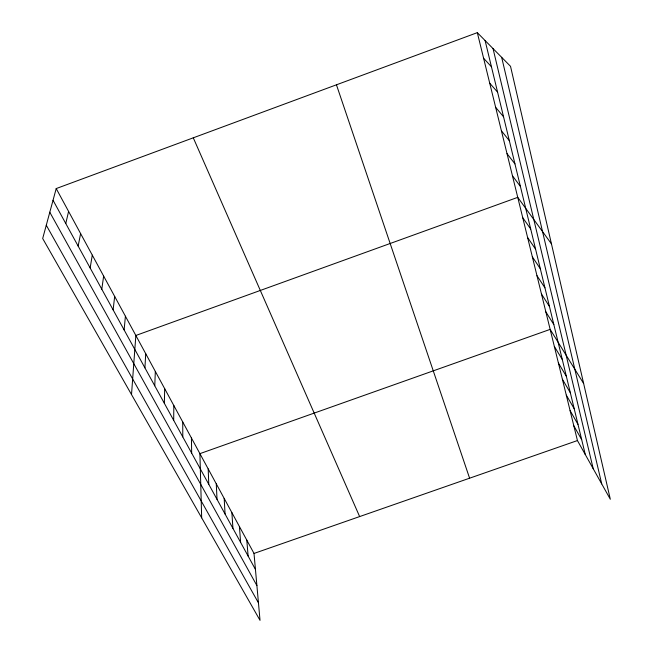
<?xml version="1.0" encoding="UTF-8"?>
<svg xmlns="http://www.w3.org/2000/svg" width="653" height="653" viewBox="0 0 653 653"><rect width="100%" height="100%" fill="white"/><g stroke="black" fill="none" stroke-linecap="round" stroke-linejoin="round"><path stroke-width="0.98" d="M173.69 420.32L173.829 405.529M164.352 403.285L164.695 388.682M154.769 385.801L155.324 371.402M144.925 367.859L145.709 353.673M131.514 394.583L135.848 335.471L517.747 197.353L551.459 243.887M124.127 329.92L125.409 316.215M113.124 309.857L114.675 296.421M101.803 289.206L103.639 276.072M90.147 267.95L92.293 255.135M78.148 246.067L80.613 233.594M65.782 223.514L68.589 211.409M56.207 188.57L42.682 238.508L260.025 620.35L254.009 553.442L56.207 188.57L477.319 32.65L510.524 66.32L610.318 499.251L577.44 440.555L477.319 32.65M254.009 553.442L577.44 440.555M483.62 58.305L491.423 66.72M489.726 83.2L497.57 92.114M495.66 107.361L503.536 116.748M501.422 130.829L509.324 140.656M507.014 153.635L514.939 163.87M512.458 175.796L520.392 186.415M522.743 217.71L530.701 229.007M527.608 237.537L535.574 249.136M532.35 256.849L540.317 268.742M536.97 275.672L544.937 287.826M541.476 294.03L549.434 306.428M545.867 311.922L553.826 324.557M583.643 383.507L550.153 329.381L199.908 453.647L201.671 517.829M554.332 346.416L562.274 359.468M558.413 363.044L566.347 376.283M562.396 379.279L570.314 392.698M566.29 395.13L574.191 408.713M570.093 410.623L577.978 424.36M573.807 425.756L581.676 439.64M46.281 225.22L258.457 602.874M49.791 212.233L256.898 585.578M53.032 200.275L255.445 569.432M193.28 137.816L359.632 516.572M336.45 84.808L469.597 478.192M485.089 40.527L585.292 454.561M493.039 48.583L593.218 468.723M501.675 57.342L601.723 483.906M246.801 540.145L248.116 556.054M239.431 526.547L240.614 542.374M231.888 512.638L232.933 528.367M224.175 498.402L225.073 514.025M216.274 483.84L217.025 499.349M208.193 468.919L208.78 484.314M191.427 438L191.672 453.109M182.734 421.969L182.791 436.922"/></g></svg>
